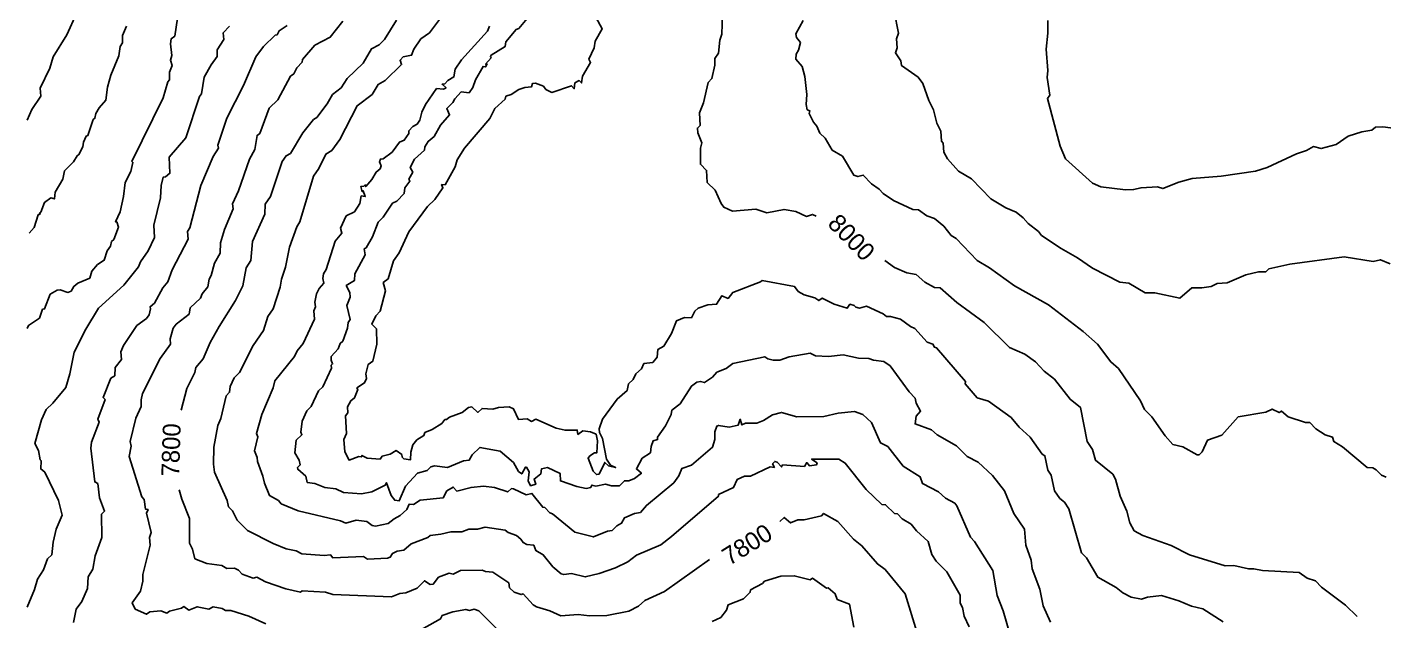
# Model space of a CAD drawing. Extents: x 9339 to 13216, y 3769 to 6935.
# Drawn here: x 9340 to 9920, y 6230 to 6484 of the extents above; entities that cross this region are included whole.
import ezdxf
from ezdxf.enums import TextEntityAlignment as Align

# ---------------------------------------------------------------- set-up
doc = ezdxf.new("R2010")
doc.units = 0
doc.header["$MEASUREMENT"] = 0
for name, color, linetype in [('DTM_SURFACE_CON', 9, 'Continuous'), ('DTM_SURFACE_ICON', 251, 'Continuous'), ('DTM_TEXT_ICON', 251, 'Continuous')]:
    doc.layers.add(name, color=color, linetype=linetype)
doc.styles.add('TMODELF', font='tmodelf')

msp = doc.modelspace()

# ---------------------------------------------------------------- linework, layer by layer
at = {"layer": 'DTM_SURFACE_CON', "linetype": 'Continuous', "flags": 128}
for points, elevation in [([(9361.24, 6490.05), (9357.07, 6480.89), (9351.3, 6471.44), (9349.88, 6466.67), (9345.66, 6458.05), (9346, 6454.66), (9342.18, 6449.01), (9340.12, 6444.47)], 2304.29), ([(9517.96, 6489.79), (9511.92, 6481.81), (9508.31, 6479.19), (9505.24, 6474.76), (9504.32, 6472.2), (9500.78, 6471.52), (9499.41, 6470.02), (9500.02, 6468.22), (9493.02, 6461.39), (9489.97, 6459.75), (9487.47, 6455.4), (9481.08, 6450.6), (9473.62, 6436.17), (9470.21, 6431.53), (9467.71, 6429.94), (9464.75, 6423.78), (9462.45, 6420.45), (9456.61, 6400.99), (9455.25, 6398.89), (9452.18, 6390.1), (9450.52, 6381.61), (9448.78, 6376.4), (9448.23, 6373.01), (9445.25, 6363.84), (9442.86, 6360.43), (9441.05, 6354.48), (9436.67, 6348.09), (9430.85, 6336.52), (9428.52, 6334.25), (9426.86, 6330.54), (9426.61, 6328.11), (9425.17, 6326.56), (9422.83, 6316.85), (9421.52, 6313.93), (9419.81, 6304.68), (9419.68, 6297.29), (9420.19, 6294), (9425.6, 6281.77), (9426.13, 6279.08), (9427.79, 6277.38), (9429.85, 6273.42), (9434.21, 6269.07), (9445.18, 6263.43), (9450.72, 6261.18), (9455.04, 6260.28), (9457.47, 6259.03), (9467.01, 6258.25), (9469.72, 6258.54), (9470.64, 6257.32), (9483.71, 6257.91), (9485.44, 6256.71), (9493.95, 6257.18), (9495.2, 6257.62), (9496.11, 6259.22), (9498.18, 6260.17), (9500.98, 6260.63), (9504.06, 6263.25), (9511.24, 6266.05), (9512.25, 6266.9), (9516.76, 6267.37), (9521.13, 6268.49), (9525.74, 6268.5), (9528.72, 6269.6), (9532.42, 6269.56), (9535.77, 6270.38), (9544.21, 6269.21), (9545.58, 6268.13), (9549.07, 6266.8), (9550.94, 6265.32), (9551.94, 6263.86), (9553.53, 6262.97), (9556.51, 6262.7), (9557.39, 6260.4), (9560.56, 6258.61), (9564.65, 6253.45), (9568.16, 6250.49), (9569.29, 6250.16), (9572.66, 6250.57), (9578.46, 6249.17), (9584.42, 6250.56), (9591.33, 6253.04), (9596.59, 6255.63), (9600.37, 6258.47), (9610.71, 6262.94), (9615.33, 6266.37), (9635.34, 6283.62), (9635.39, 6284.36), (9641.85, 6287.32), (9643.32, 6290.85), (9646.43, 6292.16), (9649.01, 6292.26), (9657.4, 6296.27), (9659.27, 6295.99), (9658.5, 6297.54), (9659.43, 6298.53), (9660.39, 6298.16), (9662.29, 6296.17), (9662.75, 6297.06), (9672.05, 6296.31), (9673.06, 6298.04), (9674.21, 6296.65), (9677.26, 6297.11), (9677.48, 6297.87), (9675.1, 6299.53), (9686.71, 6299.57), (9689.48, 6297.83), (9698.44, 6286.46), (9705.16, 6280.09), (9706.71, 6280.02), (9710.58, 6276.24), (9711.77, 6276.12), (9713.85, 6273.95), (9717.66, 6271.66), (9719.87, 6268.79), (9724.9, 6264.27), (9726.42, 6258.76), (9728.31, 6255.88), (9732.94, 6251.37), (9738.57, 6241.41), (9738.56, 6237.87), (9739.64, 6236.04), (9740.35, 6232.4), (9742.37, 6227.87)], 2389.63), ([(9710.42, 6491.08), (9712.19, 6481.61), (9711.43, 6479.25), (9711.74, 6475.41), (9710.93, 6473.21), (9713.22, 6469.75), (9713.6, 6467.75), (9720.59, 6462.75), (9722.65, 6460.13), (9725.2, 6452.82), (9727.16, 6448.86), (9728.66, 6443.2), (9730.29, 6439.76), (9730.6, 6435.4), (9731.29, 6434.57), (9731.56, 6430.75), (9733.12, 6427.96), (9737.94, 6422.69), (9743.38, 6419.35), (9751.64, 6410.78), (9758.14, 6406.89), (9762.43, 6405.13), (9765.5, 6402.67), (9767.6, 6400.26), (9771.97, 6396.84), (9773.37, 6395.19), (9781.68, 6389.51), (9788.75, 6385.56), (9795.05, 6381.2), (9806.72, 6375.15), (9810.6, 6374.71), (9817.53, 6370.56), (9821.66, 6370.67), (9832.41, 6368.31), (9837.59, 6372.81), (9841.82, 6372.68), (9845.71, 6373.28), (9848.28, 6374.55), (9852.56, 6374.9), (9860.65, 6378.3), (9866.02, 6379.58), (9869.1, 6379.63), (9870.41, 6380.89), (9879.4, 6382.82), (9902.6, 6386.05), (9915.03, 6384.06), (9918.09, 6384.74), (9922.22, 6382.95)], 2462.78), ([(9404.38, 6488.1), (9403.26, 6480.4), (9401.67, 6479.23), (9401.32, 6477.08), (9401.86, 6472.02), (9401.31, 6470.15), (9401.99, 6467.83), (9400.97, 6464.9), (9400.9, 6461.73), (9400.18, 6460.84), (9398.22, 6453.93), (9384.84, 6426.72), (9385.31, 6426.4), (9384.38, 6422.43), (9381.93, 6417.77), (9381.34, 6411.74), (9379.91, 6405.29), (9377.91, 6400.95), (9378.36, 6400.95), (9379.11, 6398.63), (9377.14, 6393.42), (9376.21, 6392.52), (9375.73, 6390.57), (9374.37, 6388.59), (9372.97, 6384.52), (9370.23, 6382.76), (9367.73, 6379.82), (9366.84, 6376.93), (9361.75, 6374.7), (9360.06, 6373.32), (9358.88, 6371.27), (9357.47, 6370.79), (9354.16, 6371.89), (9352.89, 6371.72), (9349.93, 6370.03), (9347.56, 6363.74), (9346.74, 6363.58), (9345.35, 6359.82), (9340.73, 6356.65), (9340.12, 6355.41)], 2328.67), ([(9426.51, 6484.57), (9423.86, 6481.7), (9424.16, 6478.86), (9421.3, 6474.44), (9421.34, 6471.64), (9418.69, 6468.1), (9415.77, 6462.82), (9414.52, 6455.74), (9413.71, 6454.53), (9407.95, 6436.81), (9400.73, 6428.55), (9401.09, 6421.74), (9399.28, 6420.18), (9398.22, 6420.11), (9397.4, 6416.43), (9397.1, 6411.29), (9394.3, 6399.51), (9394.48, 6394.3), (9391.79, 6388.51), (9388.56, 6383.83), (9387.75, 6381.79), (9381.45, 6373.91), (9370.63, 6364.05), (9365.17, 6355.14), (9360.17, 6345.29), (9358.35, 6336.03), (9356.58, 6330.1), (9351.15, 6323.45), (9348.25, 6320.68), (9346.28, 6316.37), (9343.48, 6306.25), (9345.03, 6303.26), (9345.67, 6299.26), (9346.18, 6298.85), (9345.93, 6295.35), (9347.7, 6293.88), (9353.51, 6281.85), (9355.09, 6275.52), (9352.57, 6269.64), (9351.2, 6264.07), (9350.68, 6258.63), (9348.77, 6256.94), (9347.1, 6252.14), (9344.48, 6248.24), (9343.26, 6243.76), (9340.12, 6236.2)], 2340.86), ([(9451.18, 6484.94), (9447.81, 6482.63), (9446.88, 6480.95), (9446.1, 6480.81), (9441.07, 6475.9), (9437.76, 6471.52), (9432.58, 6459.31), (9425.46, 6445.3), (9421.52, 6433.79), (9421.87, 6432.4), (9419.55, 6428.89), (9414.29, 6416.5), (9409.58, 6398.39), (9408.55, 6396.82), (9408.84, 6393.49), (9402.06, 6380.49), (9400.26, 6375.26), (9398.08, 6372.82), (9394.47, 6366.17), (9392.66, 6364.68), (9392.86, 6363.71), (9392.27, 6361.26), (9391.05, 6359.61), (9387.01, 6356.58), (9381.23, 6348.13), (9380.18, 6345.32), (9380.38, 6342.1), (9377.72, 6338.73), (9377.62, 6335.15), (9375.92, 6334.09), (9372.59, 6325.9), (9373.42, 6324.96), (9370.25, 6316.65), (9370.9, 6315.34), (9367.66, 6306.79), (9367.35, 6304.16), (9368.97, 6289.76), (9370.32, 6289.08), (9370.98, 6282.97), (9373.22, 6277.28), (9371.95, 6276.05), (9371.98, 6266.01), (9369.23, 6258.23), (9368.23, 6252.54), (9366.19, 6249.14), (9365.86, 6244.27), (9363.46, 6238.7), (9361.07, 6235.44), (9359.86, 6229.7)], 2353.06), ([(9474.9, 6486.76), (9469.55, 6479.87), (9462.94, 6476.46), (9457.7, 6470.38), (9457.56, 6469.16), (9455.29, 6466.78), (9454, 6464.3), (9452.61, 6463.18), (9447.12, 6453.11), (9443.5, 6449.5), (9439.55, 6438.77), (9438.35, 6437.93), (9437.36, 6431.95), (9435.03, 6427.81), (9430.38, 6414.19), (9427.88, 6408.71), (9428.17, 6406.47), (9424.45, 6397.69), (9422.66, 6392), (9422.51, 6387.53), (9420.16, 6383.25), (9418.75, 6377.97), (9417.89, 6376.46), (9417.22, 6373.21), (9414.86, 6370.24), (9414.09, 6368.29), (9409.69, 6364.15), (9409.35, 6361.56), (9403.83, 6357.24), (9402.46, 6355.49), (9401.22, 6350.92), (9401.34, 6348.62), (9396.99, 6342.57), (9389.45, 6327.61), (9388.78, 6324.87), (9388.81, 6322.07), (9386.51, 6317.03), (9384.11, 6307.07), (9384.59, 6305.1), (9383.64, 6300.68), (9389.04, 6283.45), (9390.06, 6282.22), (9390.72, 6278.07), (9391.75, 6277.91), (9391.13, 6276.45), (9393.08, 6268.11), (9392.41, 6266.04), (9392.7, 6262.8), (9389.51, 6250.15), (9389.52, 6247.36), (9388.51, 6243.13), (9385.01, 6238.01), (9386.29, 6235.44), (9391.07, 6233.22), (9392.56, 6234.19), (9397.22, 6234.64), (9399.8, 6233.68), (9400.88, 6234.56), (9406.03, 6235.8), (9406.99, 6236.47), (9409.14, 6234.91), (9412.78, 6236.41), (9417.66, 6235.39), (9419.54, 6236.4), (9423.48, 6235.72), (9424.88, 6234.85), (9427.18, 6234.82), (9434.82, 6232.35), (9442.01, 6229.13)], 2365.25), ([(9537.57, 6484.62), (9536.71, 6482.51), (9525.63, 6470.25), (9522.86, 6466.29), (9522.4, 6462.92), (9519.73, 6461.39), (9518.5, 6460.01), (9517.35, 6459.81), (9519.03, 6458.27), (9517.96, 6457.69), (9514.99, 6457.96), (9510.2, 6451.07), (9508.68, 6447.87), (9507.81, 6444.44), (9506.65, 6442.76), (9504.78, 6441.69), (9503.15, 6439.88), (9503.12, 6438.77), (9501.2, 6435.82), (9499.11, 6435.01), (9496, 6430.73), (9492.1, 6427.94), (9491.01, 6427.76), (9490.62, 6426.68), (9491.36, 6424.94), (9490.95, 6423.63), (9489.19, 6422.25), (9487.38, 6419.02), (9484.76, 6416.04), (9484.54, 6416.74), (9483.87, 6416.16), (9482.65, 6416.1), (9483.27, 6413.85), (9483.59, 6414.26), (9484.5, 6411.74), (9482.8, 6412.06), (9482.23, 6408.75), (9479.88, 6405.3), (9476.39, 6403.53), (9474.01, 6398.32), (9474.58, 6396.13), (9471.62, 6392.66), (9467.83, 6380.61), (9466.75, 6378.77), (9466.34, 6376.74), (9466.88, 6374.81), (9464.86, 6372.44), (9463.72, 6370.19), (9463.05, 6366.65), (9463.31, 6364.56), (9462.63, 6362.93), (9462.81, 6359.4), (9458.03, 6349.02), (9455.47, 6345.86), (9454.36, 6343.46), (9445.87, 6332.96), (9445.16, 6330.06), (9440.35, 6318.55), (9438.04, 6310.54), (9438.62, 6309.1), (9437.25, 6303.08), (9438.37, 6300.28), (9438.44, 6298.5), (9440.84, 6292.22), (9441.46, 6289.25), (9443.64, 6283.94), (9447.45, 6281.87), (9448.67, 6280.35), (9455.92, 6277.38), (9473.9, 6273.12), (9476.23, 6272.07), (9480.65, 6273.43), (9485.23, 6272.88), (9487.53, 6271.14), (9488.83, 6270.9), (9494.3, 6272.01), (9496.8, 6274.06), (9499.38, 6275.4), (9502.21, 6277.91), (9503.25, 6280.22), (9505.15, 6280.18), (9507.94, 6282.02), (9517.84, 6282.99), (9519.36, 6285.94), (9522.07, 6287.55), (9523.65, 6285.88), (9529.7, 6287.39), (9534.98, 6287.89), (9539.65, 6287.36), (9545.35, 6285.49), (9547.03, 6286.89), (9547.84, 6286.88), (9553.24, 6284.29), (9555.71, 6284.87), (9560.35, 6278.96), (9561.15, 6278.87), (9563.31, 6276.49), (9564.43, 6276.16), (9574, 6268.34), (9581.97, 6266.26), (9588.03, 6268.72), (9589.92, 6269.01), (9592.02, 6271.03), (9593.96, 6272.07), (9595.22, 6274.36), (9599.54, 6276.28), (9602.05, 6276.75), (9604.6, 6279.76), (9616.3, 6289.39), (9618.5, 6292.41), (9619.74, 6295.51), (9623.78, 6296.92), (9632.84, 6304.62), (9633.83, 6307.88), (9633.74, 6311.23), (9634.68, 6313.61), (9635.41, 6313.96), (9639.91, 6313.2), (9643.76, 6314.02), (9644.63, 6316.57), (9645.4, 6314.12), (9646.88, 6314.9), (9651.78, 6314.91), (9654.63, 6316.05), (9658.38, 6318.42), (9662.34, 6319.51), (9668.77, 6317.6), (9680.35, 6317.73), (9686.54, 6319.12), (9693.43, 6319.84), (9697.05, 6318.57), (9700.72, 6315.21), (9704.5, 6306.53), (9707.68, 6304.95), (9714.29, 6296.53), (9721.51, 6292.01), (9722.54, 6289.04), (9729.39, 6285.55), (9732.26, 6282.86), (9736.24, 6280.74), (9737.19, 6279.56), (9743.04, 6266.15), (9744.77, 6264.33), (9752.59, 6251.94), (9754.42, 6241.27), (9757, 6234.69), (9759.85, 6224.83)], 2401.82), ([(9553.66, 6487.89), (9550.04, 6483.67), (9548.95, 6483.21), (9544.52, 6477.95), (9544.21, 6475.89), (9538.28, 6472.26), (9537.97, 6471.64), (9538.29, 6471.14), (9535.93, 6468.35), (9536.53, 6468.47), (9535.9, 6467.22), (9534.86, 6467.39), (9531.62, 6461.64), (9530.48, 6458.42), (9528.89, 6456.16), (9525.52, 6456.51), (9522.73, 6453.51), (9521.93, 6451.99), (9519.34, 6449.48), (9520.55, 6446.65), (9516.65, 6442.34), (9513.88, 6437.4), (9511.35, 6435.36), (9509.99, 6433.01), (9509.75, 6431.62), (9505.51, 6427.69), (9503.74, 6424.22), (9504.82, 6422.24), (9503.07, 6419.26), (9503.56, 6418.35), (9501.39, 6415.45), (9501.08, 6413.15), (9497.98, 6409.83), (9496.21, 6408.96), (9492.13, 6402.9), (9490.07, 6400.86), (9487.62, 6394.57), (9484.93, 6389.91), (9484.08, 6389.37), (9484.5, 6386.86), (9480.05, 6378.73), (9479.88, 6375.82), (9476.39, 6373.7), (9477.87, 6370.77), (9478.09, 6368.69), (9476.64, 6365.15), (9478.12, 6359.25), (9477.23, 6357.87), (9476.98, 6355.48), (9474.93, 6349.96), (9473.79, 6348.95), (9472.94, 6346.72), (9469.97, 6343.44), (9469.95, 6341.78), (9470.55, 6340.23), (9470, 6339.65), (9470.13, 6338.42), (9466.43, 6330.36), (9464.58, 6328.71), (9461.4, 6322.01), (9459.57, 6320.22), (9457.55, 6315.7), (9457.06, 6311.09), (9457.49, 6309.92), (9455.03, 6307.57), (9454.44, 6302.14), (9456.27, 6299.1), (9456.74, 6297.04), (9455.6, 6295.89), (9455.66, 6295.21), (9459.12, 6292.17), (9459.74, 6289.53), (9462.96, 6289.04), (9467.27, 6287.38), (9471.98, 6286.81), (9475.27, 6285.21), (9482.85, 6284.7), (9487.31, 6285.48), (9493.06, 6288.38), (9493.57, 6289.4), (9495.54, 6283.9), (9497.15, 6281.96), (9499.07, 6281.71), (9501.68, 6287.91), (9506.81, 6293.5), (9510.9, 6294.7), (9512.46, 6296.23), (9514.12, 6296.66), (9519.66, 6295.99), (9526.41, 6298.81), (9528.9, 6299.13), (9530.16, 6301.37), (9533.52, 6304.55), (9542.08, 6302.98), (9547.76, 6298.1), (9550.01, 6294.23), (9551.32, 6293.2), (9552.89, 6296.01), (9553.37, 6296.02), (9554.51, 6294.04), (9554.1, 6290.18), (9555.16, 6288.12), (9557.31, 6288.77), (9556.63, 6290.95), (9559.5, 6293.22), (9559.77, 6295.35), (9562.34, 6295.92), (9567.78, 6293.32), (9567.89, 6290.21), (9574.83, 6287.76), (9578.86, 6287.02), (9580.8, 6287.4), (9581.35, 6288.44), (9582.94, 6288), (9587.13, 6288.8), (9589.63, 6288.04), (9593.09, 6288.05), (9595.23, 6290.28), (9597.05, 6290.23), (9599.47, 6291.21), (9602.47, 6293.48), (9600.3, 6295.35), (9602.84, 6299.87), (9606.36, 6302.21), (9606.6, 6304.89), (9607.44, 6307.29), (9609.35, 6307.86), (9609.33, 6308.87), (9612.81, 6313.78), (9615.21, 6318.58), (9615.51, 6320.38), (9618.94, 6323.22), (9623.8, 6330.77), (9626.17, 6332.36), (9627.68, 6332.73), (9629.35, 6332.21), (9632.79, 6334.5), (9634.71, 6336.75), (9638.64, 6338.25), (9641.52, 6340.35), (9655.15, 6343.27), (9656.48, 6342.36), (9658.74, 6341.76), (9661.63, 6341.78), (9665.55, 6343.18), (9674.46, 6344.77), (9676.78, 6343.64), (9682.32, 6343.39), (9688.58, 6344.04), (9695.21, 6342.73), (9699.53, 6342.58), (9701.61, 6341.82), (9706.05, 6341.32), (9708.76, 6339.37), (9716.78, 6328.28), (9719.34, 6325.63), (9719.81, 6323.44), (9721.66, 6320.02), (9719.79, 6317.9), (9719.3, 6314.59), (9726.41, 6311.97), (9728.72, 6309.87), (9736.99, 6305.22), (9741.6, 6300.6), (9746.2, 6298.23), (9752.44, 6292.49), (9757.5, 6286), (9761.46, 6276.23), (9766.05, 6269.62), (9766.61, 6262.72), (9768.9, 6256.31), (9769.37, 6252.61), (9772.55, 6243.98), (9774.05, 6236.8), (9777.12, 6229.86)], 2414.02), ([(9582.92, 6488.42), (9585.7, 6483.43), (9582.73, 6478.27), (9582.3, 6475.36), (9580.04, 6470.55), (9580.77, 6469.03), (9577.28, 6463.18), (9576.88, 6460.34), (9575.83, 6461.38), (9574.06, 6460.36), (9573.77, 6457.89), (9572.54, 6459.14), (9564.13, 6456.3), (9561.65, 6457.57), (9560.61, 6458.9), (9557.17, 6460.2), (9555.99, 6460.14), (9555.46, 6458.67), (9552.68, 6458.43), (9550.11, 6457.49), (9546.83, 6455.44), (9544.56, 6454.67), (9544.21, 6453.42), (9539.9, 6449.37), (9537.72, 6445.21), (9526.84, 6432.43), (9523.74, 6427.49), (9522.98, 6424.55), (9518.59, 6416.82), (9517.14, 6416.87), (9517.68, 6415.52), (9514.22, 6410.57), (9511.09, 6407.52), (9503.13, 6396.7), (9499.01, 6387.74), (9496.56, 6384.36), (9494.34, 6376.6), (9492.21, 6375.06), (9493.2, 6371.45), (9490.89, 6362.73), (9489.09, 6360.73), (9487.3, 6357.19), (9489.38, 6355.15), (9489.53, 6348.62), (9487.74, 6341.34), (9485.81, 6340), (9484.83, 6335.99), (9485.06, 6334.04), (9484.2, 6332.1), (9480.95, 6329.95), (9481.31, 6329.23), (9479.98, 6325.65), (9478.34, 6324.47), (9476.89, 6321.88), (9477.06, 6319.3), (9476.03, 6317.97), (9476.46, 6310.48), (9475.4, 6307.93), (9475.77, 6302.66), (9477.64, 6299.13), (9481.73, 6300.68), (9482.88, 6300.45), (9483.11, 6301.13), (9485.32, 6299.91), (9490.88, 6299.54), (9491.71, 6300.76), (9495.15, 6301.62), (9497.72, 6303.14), (9500.12, 6301.48), (9500.31, 6300.34), (9501.06, 6299.64), (9503.91, 6299.28), (9503.98, 6302.49), (9504.85, 6305.58), (9506.58, 6307.72), (9509.53, 6309.59), (9510.03, 6310.86), (9513.15, 6312.17), (9517.29, 6314.76), (9518.56, 6316.42), (9519.26, 6316.41), (9520.48, 6317.43), (9525.94, 6319.42), (9528.58, 6321.54), (9529.97, 6321.85), (9532.59, 6319.48), (9534.38, 6321.19), (9538.96, 6320.87), (9541.37, 6321.63), (9545.93, 6321.83), (9547.89, 6321), (9549.98, 6316.44), (9553.63, 6316.72), (9555.55, 6315.63), (9557.36, 6316.62), (9566.1, 6312.78), (9569.89, 6311.83), (9575.06, 6311.94), (9575.34, 6310.1), (9577.41, 6311.66), (9580.75, 6311.15), (9583.09, 6310.16), (9583.76, 6307.38), (9583.44, 6302.22), (9582.36, 6302.14), (9580.38, 6300.88), (9579.7, 6299.87), (9581.83, 6294.35), (9583.21, 6292.9), (9584.4, 6293.04), (9586.82, 6298.11), (9588.41, 6296.58), (9591.42, 6295.92), (9589.26, 6296.94), (9587.5, 6299.45), (9585.9, 6308.36), (9584.6, 6310.96), (9584.46, 6312.5), (9585.79, 6316.67), (9592.08, 6325.17), (9596.33, 6328.79), (9596.89, 6331.69), (9598.92, 6333.59), (9600.1, 6335.96), (9602.54, 6338.17), (9603.5, 6340.33), (9607.31, 6340.84), (9609.21, 6343.15), (9609.52, 6346.4), (9612.02, 6347.78), (9615.31, 6353.19), (9617.42, 6358.58), (9620.82, 6360.07), (9623.79, 6359.88), (9625.23, 6362.73), (9626.7, 6363.99), (9630.82, 6365.42), (9634.57, 6365.75), (9636.75, 6369.33), (9639.49, 6368.2), (9641.45, 6370.8), (9653.34, 6375.27), (9653.97, 6375.87), (9667.88, 6373.26), (9669.47, 6371.25), (9672.03, 6369.74), (9676.53, 6368.49), (9678.18, 6367.28), (9679.64, 6368.34), (9684.83, 6365.72), (9690.33, 6363.99), (9691.52, 6365.74), (9693.32, 6365.22), (9693.98, 6364.42), (9695.56, 6364), (9698.65, 6364.85), (9705.68, 6361.62), (9707.15, 6360.43), (9708.78, 6360.56), (9713.11, 6359.4), (9717.32, 6356.18), (9719.28, 6355.43), (9724.48, 6349.56), (9726.93, 6348.66), (9727.61, 6347.41), (9728.51, 6347.1), (9740.83, 6332.73), (9740.73, 6331.72), (9745.86, 6325.7), (9750.68, 6324.24), (9760.35, 6317.33), (9763.81, 6313.22), (9768.43, 6308.87), (9773.62, 6301.7), (9774.76, 6300.98), (9775.98, 6294.75), (9777.39, 6292.64), (9778.93, 6286.02), (9781.19, 6282.65), (9783.07, 6281.12), (9784.94, 6278.33), (9790.34, 6259.5), (9792.53, 6257.35), (9797.44, 6249.01), (9805.2, 6244.6), (9808.01, 6242.41), (9811.65, 6240.46), (9815.99, 6239.69), (9818.59, 6240.48), (9824.56, 6241.17), (9831.93, 6238.91), (9837.43, 6236.62), (9842.22, 6235.54), (9850.83, 6229.94)], 2426.21), ([(9671.52, 6487.11), (9668.47, 6481.28), (9668.72, 6479.84), (9670.41, 6477.69), (9669.6, 6474.31), (9668.6, 6472.67), (9668.44, 6470.53), (9671.12, 6467.36), (9672.22, 6463.07), (9673.06, 6455.42), (9672.77, 6451.12), (9673.31, 6448.85), (9674.42, 6448.42), (9674.16, 6447.35), (9675.97, 6443.53), (9677.33, 6441.87), (9678.72, 6438.84), (9680.99, 6436.69), (9683.89, 6431.63), (9688.34, 6429), (9693.23, 6420.86), (9694.94, 6420.33), (9697.16, 6420.94), (9700.74, 6417.17), (9703.97, 6415), (9705.65, 6413.12), (9710.13, 6410.13), (9718.37, 6406.23), (9720.85, 6406.14), (9724.41, 6403.6), (9727.68, 6402.45), (9731.54, 6399.06), (9734.75, 6395.19), (9736.94, 6393.9), (9745.9, 6384.37), (9751.05, 6381.35), (9761.82, 6373.55), (9776.25, 6365.49), (9791.16, 6354.02), (9797.23, 6348.6), (9802.87, 6341.05), (9806.16, 6338.26), (9815.65, 6324.47), (9817.25, 6320.77), (9820.45, 6317.55), (9826.19, 6309.51), (9829.44, 6305.81), (9833.72, 6304.84), (9839.82, 6301.32), (9840.69, 6301.38), (9841.95, 6302.62), (9844.2, 6307.69), (9850.38, 6309.72), (9857.36, 6317.65), (9869.09, 6319.57), (9871.81, 6320.93), (9874.82, 6319.38), (9875.79, 6320.03), (9878.69, 6317.65), (9886.1, 6315.11), (9887.9, 6315.23), (9890.48, 6312.41), (9894.52, 6309.9), (9897.63, 6308.85), (9898.17, 6307.03), (9901.9, 6304.83), (9912.35, 6295.97), (9914.77, 6295.75), (9916.25, 6294.92), (9918.52, 6292.59), (9920.49, 6291.76)], 2450.59), ([(9776, 6487.03), (9776.02, 6481.66), (9775.31, 6474.76), (9775.99, 6465.66), (9775.68, 6462.62), (9776.82, 6455.17), (9775.84, 6453.67), (9781.35, 6433.33), (9783.62, 6427.94), (9795.08, 6417.43), (9798.62, 6416), (9809.26, 6414.62), (9812.64, 6414.73), (9815.85, 6415.53), (9822.85, 6415.93), (9825.15, 6415.21), (9831.94, 6417.9), (9837.62, 6419.43), (9850.08, 6420.44), (9864.66, 6422.59), (9869.65, 6424.19), (9882.24, 6430.03), (9886.56, 6431.45), (9889.51, 6433.14), (9892.7, 6432.26), (9899.11, 6434.01), (9904.35, 6437.58), (9910.16, 6439.4), (9914.42, 6440.19), (9915.99, 6441.48), (9919.06, 6441.6), (9924.53, 6440.89)], 2474.98), ([(9632.61, 6230.14), (9636.31, 6231.77), (9638.81, 6234.88), (9639.5, 6237.16), (9645.99, 6239.74), (9648.94, 6242.59), (9649.06, 6243.6), (9654.14, 6246.38), (9655.09, 6247.33), (9661.96, 6249.49), (9667.72, 6249.65), (9674.48, 6247.91), (9675.51, 6248.6), (9681.48, 6244.41), (9682.23, 6244.52), (9685.13, 6241.96), (9686.06, 6239.51), (9691.39, 6237.49), (9693.19, 6227.66)], 2365.25), ([(9506.26, 6225.33), (9516.67, 6231.22), (9517.42, 6232.71), (9521.87, 6234.18), (9527.43, 6235.25), (9529.05, 6234.8), (9531.07, 6235.34), (9533.07, 6234.64), (9541, 6226.68)], 2365.25)]:
    msp.add_lwpolyline(points, dxfattribs=dict(at, elevation=elevation))
at = {"layer": 'DTM_SURFACE_ICON', "linetype": 'Continuous', "flags": 128}
for points, elevation in [([(9637.15, 6489.74), (9636.74, 6481.15), (9635.9, 6478.64), (9635.34, 6473.11), (9633.84, 6470.85), (9633.83, 6467.96), (9632.54, 6462.18), (9630.91, 6460.51), (9629.04, 6451.8), (9627.31, 6447.61), (9627.52, 6442.16), (9626.37, 6441.07), (9626.56, 6438.95), (9628.32, 6434.72), (9627.69, 6432.47), (9627.67, 6425.55), (9630.32, 6422.93), (9630.57, 6417.85), (9634.02, 6414.49), (9636.5, 6408.82), (9637.64, 6407.23), (9641.38, 6405.48), (9651.35, 6406.45), (9655.96, 6404.77), (9663.4, 6406.3), (9668.36, 6405.44), (9672.91, 6403.31), (9675.54, 6404.13), (9677.11, 6403.33)], 2438.4), ([(9382.55, 6484.58), (9380.88, 6480.63), (9380.9, 6477.53), (9379.91, 6475.86), (9379.28, 6471.97), (9375.88, 6463.65), (9374.43, 6458.56), (9373.66, 6453.05), (9370.86, 6449.7), (9369.49, 6447.26), (9369.07, 6445.25), (9368.38, 6444.65), (9366.11, 6437.81), (9365.29, 6437.56), (9364.15, 6435.01), (9363.88, 6432.97), (9362.27, 6429.74), (9361.5, 6429.25), (9359.96, 6426.57), (9356.12, 6422.73), (9355.38, 6419.23), (9352.13, 6413.58), (9351.74, 6410.76), (9350.27, 6411.2), (9347.49, 6409.3), (9345.93, 6405.1), (9345.36, 6404.64), (9345.65, 6404.28), (9344.78, 6403.93), (9343.1, 6398.53), (9341.01, 6396.17)], 2316.48), ([(9497.87, 6487.14), (9492.7, 6478.9), (9490.46, 6476.65), (9487.24, 6474.99), (9483.58, 6468.77), (9476.79, 6462.26), (9474.23, 6458.26), (9470.53, 6455.37), (9468.26, 6451.4), (9463.88, 6445.61), (9462.45, 6444.66), (9457.82, 6438.96), (9452.55, 6430.18), (9450.7, 6429.23), (9449.08, 6426.77), (9444.06, 6411.86), (9441.78, 6408.47), (9441.61, 6404.3), (9436.43, 6392.52), (9435.6, 6384.46), (9433.73, 6381.33), (9432.26, 6373.58), (9429.1, 6367.32), (9422.07, 6356.28), (9418.27, 6349.42), (9415.31, 6342.37), (9412.16, 6338.76), (9411.78, 6336.6), (9408.27, 6329.64), (9405.87, 6320.38)], 2377.44), ([(9706.41, 6384.43), (9710.56, 6381.4), (9715.86, 6379.14), (9719.77, 6378.46), (9723.53, 6375.13), (9727.64, 6372.83), (9730.09, 6372.68), (9737.09, 6366.52), (9748.86, 6357.87), (9759.7, 6347.23), (9766.13, 6344.37), (9770.79, 6341.06), (9774.46, 6337.13), (9778.86, 6333.69), (9785.53, 6325.15), (9789.94, 6321.62), (9792.87, 6307.01), (9795.11, 6303.64), (9796.41, 6299.07), (9803.72, 6293.04), (9804.91, 6290.94), (9806.94, 6283.62), (9809.79, 6277.24), (9811.05, 6272.27), (9812.86, 6268.89), (9816.53, 6266.84), (9828.66, 6262.62), (9836.52, 6258.59), (9851.8, 6253.9), (9855.44, 6254.07), (9861.77, 6252.59), (9863.99, 6252.67), (9867.76, 6251.96), (9883.38, 6251.08), (9886.71, 6248.56), (9890.36, 6247.42), (9892.94, 6244.8), (9903.08, 6237.07), (9908.18, 6232.21)], 2438.4), ([(9405.03, 6286.35), (9406.12, 6282.4), (9409.43, 6274.18), (9409.46, 6263.56), (9410.75, 6261.05), (9411.76, 6256.95), (9416.84, 6254.9), (9423.25, 6254.08), (9425.39, 6252.77), (9428.62, 6252.83), (9430.44, 6251.99), (9431.96, 6250.31), (9436.66, 6248.57), (9438.22, 6248.99), (9441.86, 6247.03), (9450.63, 6244.1), (9456.83, 6242.65), (9457.55, 6243.25), (9467.53, 6242.59), (9470.7, 6241.69), (9495.75, 6240.62), (9499.27, 6242.09), (9501.85, 6242.4), (9506.7, 6244.4), (9509.8, 6247.5), (9512.17, 6245.96), (9513.55, 6246.06), (9515.81, 6249.06), (9520.34, 6250.71), (9522.12, 6250.4), (9525.17, 6251.83), (9534.51, 6252.06), (9535.84, 6251.49), (9539.07, 6251.24), (9545.88, 6246.6), (9546.13, 6244.55), (9548.15, 6242.66), (9551.16, 6241.59), (9551.94, 6241.87), (9556.18, 6237.24), (9557.64, 6236.31), (9563.29, 6234.61), (9568.04, 6232.45), (9575.42, 6233.07), (9580.25, 6232.5), (9587.73, 6232.67), (9597.12, 6234.49), (9601.25, 6236.59), (9603.98, 6239.01), (9612.28, 6242.93), (9631.52, 6256.61)], 2377.44), ([(9661.55, 6272.8), (9663.46, 6274.61), (9666.16, 6272.21), (9669.28, 6273.55), (9671.9, 6273.52), (9679.42, 6275.3), (9680.22, 6276.3), (9686.31, 6272.83), (9692.98, 6265.3), (9696.64, 6262.49), (9703.21, 6254.74), (9706.61, 6252.3), (9715.11, 6241.92), (9720.01, 6225.62)], 2377.44)]:
    msp.add_lwpolyline(points, dxfattribs=dict(at, elevation=elevation))

# ---------------------------------------------------------------- texts
at = {"layer": 'DTM_TEXT_ICON', "linetype": 'Continuous', "style": 'TMODELF'}
for s, rotation, p in [('8000', 314.58805, (9692.2, 6394.32, 2438.4)), ('7800', 88.19727, (9401.57, 6303.49, 2377.44)), ('7800', 32.16215, (9647.58, 6263.05, 2377.44))]:
    msp.add_text(s, height=7.62, rotation=rotation, dxfattribs=at).set_placement(p, align=Align.MIDDLE_CENTER)

doc.saveas('drawing.dxf')
